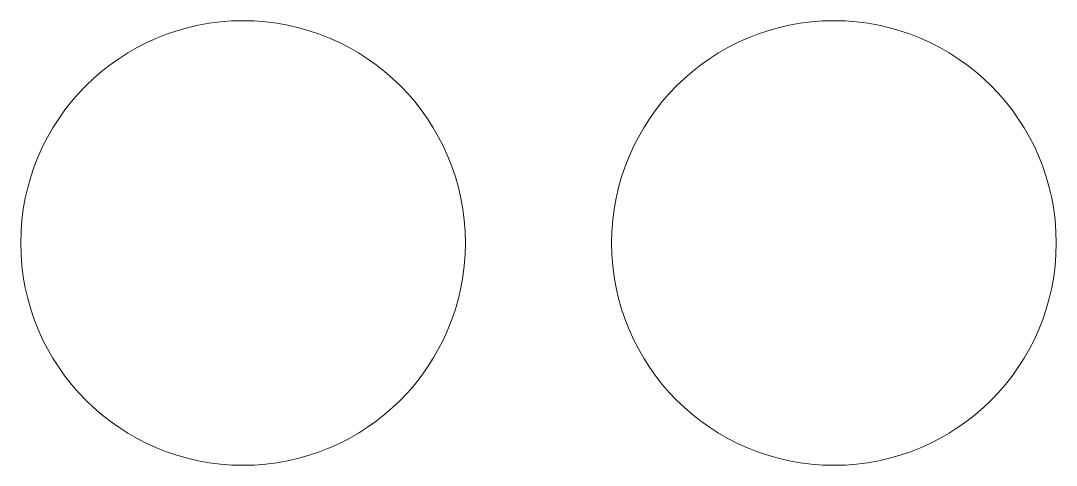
# Model space of a CAD drawing. Header units: millimetres. Extents: x -2444 to 3336, y -980 to 1690.
# Drawn here: x 35.7 to 172.3, y -456.8 to -398.1 of the extents above; entities that cross this region are included whole.
import ezdxf

# ---------------------------------------------------------------- set-up
doc = ezdxf.new("R2010")
doc.units = ezdxf.units.MM
doc.header["$MEASUREMENT"] = 0
doc.layers.add('Camada 1', color=7, linetype='Continuous')

msp = doc.modelspace()

# ---------------------------------------------------------------- linework, layer by layer
at = {"layer": 'Camada 1', "color": 250, "lineweight": 9}
for points in [[(35.701, -427.4354), (35.701, -443.6321), (48.8311, -456.7622), (65.0279, -456.7622), (65.0279, -456.7622), (81.2248, -456.7623), (94.3549, -443.6322), (94.3549, -427.4354), (94.3549, -427.4354), (94.355, -411.2386), (81.2249, -398.1085), (65.0281, -398.1085), (65.0281, -398.1085), (48.8312, -398.1084), (35.701, -411.2385), (35.701, -427.4354)], [(35.701, -427.4354), (35.701, -443.6321), (48.8311, -456.7622), (65.0279, -456.7622), (65.0279, -456.7622), (81.2248, -456.7623), (94.3549, -443.6322), (94.355, -427.4354), (94.355, -427.4354), (94.355, -411.2386), (81.2249, -398.1085), (65.0281, -398.1085), (65.0281, -398.1085), (48.8312, -398.1084), (35.701, -411.2385), (35.701, -427.4354)], [(35.701, -427.4354), (35.701, -443.6321), (48.8311, -456.7622), (65.0279, -456.7622), (65.0279, -456.7622), (81.2248, -456.7623), (94.3549, -443.6322), (94.355, -427.4354), (94.355, -427.4354), (94.355, -411.2386), (81.2249, -398.1085), (65.0281, -398.1085), (65.0281, -398.1085), (48.8312, -398.1084), (35.701, -411.2385), (35.701, -427.4354)], [(35.701, -427.4354), (35.701, -443.6321), (48.8311, -456.7622), (65.0279, -456.7622), (65.0279, -456.7622), (81.2248, -456.7623), (94.3549, -443.6322), (94.355, -427.4354), (94.355, -427.4354), (94.355, -411.2386), (81.2249, -398.1085), (65.0281, -398.1085), (65.0281, -398.1085), (48.8312, -398.1084), (35.701, -411.2385), (35.701, -427.4354)], [(35.701, -427.4354), (35.701, -443.6321), (48.8311, -456.7622), (65.0279, -456.7622), (65.0279, -456.7622), (81.2248, -456.7623), (94.3549, -443.6322), (94.355, -427.4354), (94.355, -427.4354), (94.355, -411.2386), (81.2249, -398.1085), (65.0281, -398.1085), (65.0281, -398.1085), (48.8312, -398.1084), (35.701, -411.2385), (35.701, -427.4354)], [(35.701, -427.4354), (35.701, -443.6321), (48.8311, -456.7622), (65.0279, -456.7622), (65.0279, -456.7622), (81.2248, -456.7623), (94.3549, -443.6322), (94.355, -427.4354), (94.355, -427.4354), (94.355, -411.2386), (81.2249, -398.1085), (65.0281, -398.1085), (65.0281, -398.1085), (48.8312, -398.1084), (35.701, -411.2385), (35.701, -427.4354)], [(35.701, -427.4354), (35.701, -443.6321), (48.8311, -456.7622), (65.0279, -456.7622), (65.0279, -456.7622), (81.2248, -456.7623), (94.3549, -443.6322), (94.355, -427.4354), (94.355, -427.4354), (94.355, -411.2386), (81.2249, -398.1085), (65.0281, -398.1085), (65.0281, -398.1085), (48.8312, -398.1084), (35.701, -411.2385), (35.701, -427.4354)], [(35.701, -427.4354), (35.701, -443.6321), (48.8311, -456.7622), (65.0279, -456.7622), (65.0279, -456.7622), (81.2248, -456.7623), (94.3549, -443.6322), (94.355, -427.4354), (94.355, -427.4354), (94.355, -411.2386), (81.2249, -398.1085), (65.0281, -398.1085), (65.0281, -398.1085), (48.8312, -398.1084), (35.701, -411.2385), (35.701, -427.4354)], [(35.701, -427.4354), (35.701, -443.6321), (48.8311, -456.7622), (65.0279, -456.7622), (65.0279, -456.7622), (81.2248, -456.7623), (94.3549, -443.6322), (94.355, -427.4354), (94.355, -427.4354), (94.355, -411.2386), (81.2249, -398.1085), (65.0281, -398.1085), (65.0281, -398.1085), (48.8312, -398.1084), (35.701, -411.2385), (35.701, -427.4354)], [(35.701, -427.4354), (35.701, -443.6321), (48.8311, -456.7622), (65.0279, -456.7622), (65.0279, -456.7622), (81.2248, -456.7623), (94.3549, -443.6322), (94.355, -427.4354), (94.355, -427.4354), (94.355, -411.2386), (81.2249, -398.1085), (65.0281, -398.1085), (65.0281, -398.1085), (48.8312, -398.1084), (35.701, -411.2385), (35.701, -427.4354)], [(35.701, -427.4354), (35.701, -443.6321), (48.8311, -456.7622), (65.0279, -456.7622), (65.0279, -456.7622), (81.2248, -456.7623), (94.3549, -443.6322), (94.355, -427.4354), (94.355, -427.4354), (94.355, -411.2386), (81.2249, -398.1085), (65.0281, -398.1085), (65.0281, -398.1085), (48.8312, -398.1084), (35.701, -411.2385), (35.701, -427.4354)], [(35.701, -427.4354), (35.701, -443.6321), (48.8311, -456.7622), (65.0279, -456.7622), (65.0279, -456.7622), (81.2248, -456.7623), (94.3549, -443.6322), (94.355, -427.4354), (94.355, -427.4354), (94.355, -411.2386), (81.2249, -398.1085), (65.0281, -398.1085), (65.0281, -398.1085), (48.8312, -398.1084), (35.701, -411.2385), (35.701, -427.4354)], [(35.701, -427.4354), (35.701, -443.6321), (48.8311, -456.7622), (65.0279, -456.7622), (65.0279, -456.7622), (81.2248, -456.7623), (94.3549, -443.6322), (94.355, -427.4354), (94.355, -427.4354), (94.355, -411.2386), (81.2249, -398.1085), (65.0281, -398.1085), (65.0281, -398.1085), (48.8312, -398.1084), (35.701, -411.2385), (35.701, -427.4354)], [(35.701, -427.4354), (35.701, -443.6321), (48.8311, -456.7622), (65.0279, -456.7622), (65.0279, -456.7622), (81.2248, -456.7623), (94.3549, -443.6322), (94.355, -427.4354), (94.355, -427.4354), (94.355, -411.2386), (81.2249, -398.1085), (65.0281, -398.1085), (65.0281, -398.1085), (48.8312, -398.1084), (35.701, -411.2385), (35.701, -427.4354)], [(35.701, -427.4354), (35.701, -443.6321), (48.8311, -456.7622), (65.0279, -456.7622), (65.0279, -456.7622), (81.2248, -456.7623), (94.3549, -443.6322), (94.355, -427.4354), (94.355, -427.4354), (94.355, -411.2386), (81.2249, -398.1085), (65.0281, -398.1085), (65.0281, -398.1085), (48.8312, -398.1084), (35.701, -411.2385), (35.701, -427.4354)], [(35.701, -427.4354), (35.701, -443.6321), (48.8311, -456.7622), (65.0279, -456.7622), (65.0279, -456.7622), (81.2248, -456.7623), (94.3549, -443.6322), (94.355, -427.4354), (94.355, -427.4354), (94.355, -411.2386), (81.2249, -398.1085), (65.0281, -398.1085), (65.0281, -398.1085), (48.8312, -398.1084), (35.701, -411.2385), (35.701, -427.4354)], [(35.701, -427.4354), (35.701, -443.6321), (48.8311, -456.7622), (65.0279, -456.7622), (65.0279, -456.7622), (81.2248, -456.7623), (94.3549, -443.6322), (94.355, -427.4354), (94.355, -427.4354), (94.355, -411.2386), (81.2249, -398.1085), (65.0281, -398.1085), (65.0281, -398.1085), (48.8312, -398.1084), (35.701, -411.2385), (35.701, -427.4354)], [(35.701, -427.4354), (35.701, -443.6321), (48.8311, -456.7622), (65.0279, -456.7622), (65.0279, -456.7622), (81.2248, -456.7623), (94.3549, -443.6322), (94.355, -427.4354), (94.355, -427.4354), (94.355, -411.2386), (81.2249, -398.1085), (65.0281, -398.1085), (65.0281, -398.1085), (48.8312, -398.1084), (35.701, -411.2385), (35.701, -427.4354)], [(35.701, -427.4354), (35.701, -443.6321), (48.8311, -456.7622), (65.0279, -456.7622), (65.0279, -456.7622), (81.2248, -456.7623), (94.3549, -443.6322), (94.355, -427.4354), (94.355, -427.4354), (94.355, -411.2386), (81.2249, -398.1085), (65.0281, -398.1085), (65.0281, -398.1085), (48.8312, -398.1084), (35.701, -411.2385), (35.701, -427.4354)], [(35.701, -427.4354), (35.701, -443.6321), (48.8311, -456.7622), (65.0279, -456.7622), (65.0279, -456.7622), (81.2248, -456.7623), (94.3549, -443.6322), (94.355, -427.4354), (94.355, -427.4354), (94.355, -411.2386), (81.2249, -398.1085), (65.0281, -398.1085), (65.0281, -398.1085), (48.8312, -398.1084), (35.701, -411.2385), (35.701, -427.4354)], [(35.701, -427.4354), (35.701, -443.6321), (48.8311, -456.7622), (65.0279, -456.7622), (65.0279, -456.7622), (81.2248, -456.7623), (94.3549, -443.6322), (94.355, -427.4354), (94.355, -427.4354), (94.355, -411.2386), (81.2249, -398.1085), (65.0281, -398.1085), (65.0281, -398.1085), (48.8312, -398.1084), (35.701, -411.2385), (35.701, -427.4354)], [(113.6168, -427.4355), (113.6168, -443.6322), (126.7469, -456.7623), (142.9437, -456.7623), (142.9437, -456.7623), (159.1406, -456.7624), (172.2707, -443.6323), (172.2707, -427.4355), (172.2707, -427.4355), (172.2708, -411.2387), (159.1407, -398.1086), (142.9439, -398.1086), (142.9439, -398.1086), (126.747, -398.1085), (113.6168, -411.2386), (113.6168, -427.4355)], [(113.6168, -427.4355), (113.6168, -443.6322), (126.7469, -456.7623), (142.9437, -456.7623), (142.9437, -456.7623), (159.1406, -456.7624), (172.2707, -443.6323), (172.2708, -427.4355), (172.2708, -427.4355), (172.2708, -411.2387), (159.1407, -398.1086), (142.9439, -398.1086), (142.9439, -398.1086), (126.747, -398.1085), (113.6168, -411.2386), (113.6168, -427.4355)], [(113.6168, -427.4355), (113.6168, -443.6322), (126.7469, -456.7623), (142.9437, -456.7623), (142.9437, -456.7623), (159.1406, -456.7624), (172.2707, -443.6323), (172.2708, -427.4355), (172.2708, -427.4355), (172.2708, -411.2387), (159.1407, -398.1086), (142.9439, -398.1086), (142.9439, -398.1086), (126.747, -398.1085), (113.6168, -411.2386), (113.6168, -427.4355)], [(113.6168, -427.4355), (113.6168, -443.6322), (126.7469, -456.7623), (142.9437, -456.7623), (142.9437, -456.7623), (159.1406, -456.7624), (172.2707, -443.6323), (172.2708, -427.4355), (172.2708, -427.4355), (172.2708, -411.2387), (159.1407, -398.1086), (142.9439, -398.1086), (142.9439, -398.1086), (126.747, -398.1085), (113.6168, -411.2386), (113.6168, -427.4355)], [(113.6168, -427.4355), (113.6168, -443.6322), (126.7469, -456.7623), (142.9437, -456.7623), (142.9437, -456.7623), (159.1406, -456.7624), (172.2707, -443.6323), (172.2708, -427.4355), (172.2708, -427.4355), (172.2708, -411.2387), (159.1407, -398.1086), (142.9439, -398.1086), (142.9439, -398.1086), (126.747, -398.1085), (113.6168, -411.2386), (113.6168, -427.4355)], [(113.6168, -427.4355), (113.6168, -443.6322), (126.7469, -456.7623), (142.9437, -456.7623), (142.9437, -456.7623), (159.1406, -456.7624), (172.2707, -443.6323), (172.2708, -427.4355), (172.2708, -427.4355), (172.2708, -411.2387), (159.1407, -398.1086), (142.9439, -398.1086), (142.9439, -398.1086), (126.747, -398.1085), (113.6168, -411.2386), (113.6168, -427.4355)], [(113.6168, -427.4355), (113.6168, -443.6322), (126.7469, -456.7623), (142.9437, -456.7623), (142.9437, -456.7623), (159.1406, -456.7624), (172.2707, -443.6323), (172.2708, -427.4355), (172.2708, -427.4355), (172.2708, -411.2387), (159.1407, -398.1086), (142.9439, -398.1086), (142.9439, -398.1086), (126.747, -398.1085), (113.6168, -411.2386), (113.6168, -427.4355)], [(113.6168, -427.4355), (113.6168, -443.6322), (126.7469, -456.7623), (142.9437, -456.7623), (142.9437, -456.7623), (159.1406, -456.7624), (172.2707, -443.6323), (172.2708, -427.4355), (172.2708, -427.4355), (172.2708, -411.2387), (159.1407, -398.1086), (142.9439, -398.1086), (142.9439, -398.1086), (126.747, -398.1085), (113.6168, -411.2386), (113.6168, -427.4355)], [(113.6168, -427.4355), (113.6168, -443.6322), (126.7469, -456.7623), (142.9437, -456.7623), (142.9437, -456.7623), (159.1406, -456.7624), (172.2707, -443.6323), (172.2708, -427.4355), (172.2708, -427.4355), (172.2708, -411.2387), (159.1407, -398.1086), (142.9439, -398.1086), (142.9439, -398.1086), (126.747, -398.1085), (113.6168, -411.2386), (113.6168, -427.4355)], [(113.6168, -427.4355), (113.6168, -443.6322), (126.7469, -456.7623), (142.9437, -456.7623), (142.9437, -456.7623), (159.1406, -456.7624), (172.2707, -443.6323), (172.2708, -427.4355), (172.2708, -427.4355), (172.2708, -411.2387), (159.1407, -398.1086), (142.9439, -398.1086), (142.9439, -398.1086), (126.747, -398.1085), (113.6168, -411.2386), (113.6168, -427.4355)], [(113.6168, -427.4355), (113.6168, -443.6322), (126.7469, -456.7623), (142.9437, -456.7623), (142.9437, -456.7623), (159.1406, -456.7624), (172.2707, -443.6323), (172.2708, -427.4355), (172.2708, -427.4355), (172.2708, -411.2387), (159.1407, -398.1086), (142.9439, -398.1086), (142.9439, -398.1086), (126.747, -398.1085), (113.6168, -411.2386), (113.6168, -427.4355)], [(113.6168, -427.4355), (113.6168, -443.6322), (126.7469, -456.7623), (142.9437, -456.7623), (142.9437, -456.7623), (159.1406, -456.7624), (172.2707, -443.6323), (172.2708, -427.4355), (172.2708, -427.4355), (172.2708, -411.2387), (159.1407, -398.1086), (142.9439, -398.1086), (142.9439, -398.1086), (126.747, -398.1085), (113.6168, -411.2386), (113.6168, -427.4355)], [(113.6168, -427.4355), (113.6168, -443.6322), (126.7469, -456.7623), (142.9437, -456.7623), (142.9437, -456.7623), (159.1406, -456.7624), (172.2707, -443.6323), (172.2708, -427.4355), (172.2708, -427.4355), (172.2708, -411.2387), (159.1407, -398.1086), (142.9439, -398.1086), (142.9439, -398.1086), (126.747, -398.1085), (113.6168, -411.2386), (113.6168, -427.4355)], [(113.6168, -427.4355), (113.6168, -443.6322), (126.7469, -456.7623), (142.9437, -456.7623), (142.9437, -456.7623), (159.1406, -456.7624), (172.2707, -443.6323), (172.2708, -427.4355), (172.2708, -427.4355), (172.2708, -411.2387), (159.1407, -398.1086), (142.9439, -398.1086), (142.9439, -398.1086), (126.747, -398.1085), (113.6168, -411.2386), (113.6168, -427.4355)], [(113.6168, -427.4355), (113.6168, -443.6322), (126.7469, -456.7623), (142.9437, -456.7623), (142.9437, -456.7623), (159.1406, -456.7624), (172.2707, -443.6323), (172.2708, -427.4355), (172.2708, -427.4355), (172.2708, -411.2387), (159.1407, -398.1086), (142.9439, -398.1086), (142.9439, -398.1086), (126.747, -398.1085), (113.6168, -411.2386), (113.6168, -427.4355)], [(113.6168, -427.4355), (113.6168, -443.6322), (126.7469, -456.7623), (142.9437, -456.7623), (142.9437, -456.7623), (159.1406, -456.7624), (172.2707, -443.6323), (172.2708, -427.4355), (172.2708, -427.4355), (172.2708, -411.2387), (159.1407, -398.1086), (142.9439, -398.1086), (142.9439, -398.1086), (126.747, -398.1085), (113.6168, -411.2386), (113.6168, -427.4355)], [(113.6168, -427.4355), (113.6168, -443.6322), (126.7469, -456.7623), (142.9437, -456.7623), (142.9437, -456.7623), (159.1406, -456.7624), (172.2707, -443.6323), (172.2708, -427.4355), (172.2708, -427.4355), (172.2708, -411.2387), (159.1407, -398.1086), (142.9439, -398.1086), (142.9439, -398.1086), (126.747, -398.1085), (113.6168, -411.2386), (113.6168, -427.4355)], [(113.6168, -427.4355), (113.6168, -443.6322), (126.7469, -456.7623), (142.9437, -456.7623), (142.9437, -456.7623), (159.1406, -456.7624), (172.2707, -443.6323), (172.2708, -427.4355), (172.2708, -427.4355), (172.2708, -411.2387), (159.1407, -398.1086), (142.9439, -398.1086), (142.9439, -398.1086), (126.747, -398.1085), (113.6168, -411.2386), (113.6168, -427.4355)], [(113.6168, -427.4355), (113.6168, -443.6322), (126.7469, -456.7623), (142.9437, -456.7623), (142.9437, -456.7623), (159.1406, -456.7624), (172.2707, -443.6323), (172.2708, -427.4355), (172.2708, -427.4355), (172.2708, -411.2387), (159.1407, -398.1086), (142.9439, -398.1086), (142.9439, -398.1086), (126.747, -398.1085), (113.6168, -411.2386), (113.6168, -427.4355)], [(113.6168, -427.4355), (113.6168, -443.6322), (126.7469, -456.7623), (142.9437, -456.7623), (142.9437, -456.7623), (159.1406, -456.7624), (172.2707, -443.6323), (172.2708, -427.4355), (172.2708, -427.4355), (172.2708, -411.2387), (159.1407, -398.1086), (142.9439, -398.1086), (142.9439, -398.1086), (126.747, -398.1085), (113.6168, -411.2386), (113.6168, -427.4355)], [(113.6168, -427.4355), (113.6168, -443.6322), (126.7469, -456.7623), (142.9437, -456.7623), (142.9437, -456.7623), (159.1406, -456.7624), (172.2707, -443.6323), (172.2708, -427.4355), (172.2708, -427.4355), (172.2708, -411.2387), (159.1407, -398.1086), (142.9439, -398.1086), (142.9439, -398.1086), (126.747, -398.1085), (113.6168, -411.2386), (113.6168, -427.4355)]]:
    msp.add_open_spline(points, degree=3, knots=[0, 0, 0, 0, 0.2, 0.2, 0.2, 0.2, 0.4, 0.4, 0.4, 0.4, 0.6, 0.6, 0.6, 0.6, 1, 1, 1, 1], dxfattribs=at)
for points in [[(65.0281, -398.1085), (65.0281, -398.1085), (65.0281, -398.1085), (65.0281, -398.1085)], [(142.9439, -398.1086), (142.9439, -398.1086), (142.9439, -398.1086), (142.9439, -398.1086)], [(35.701, -427.4354), (35.701, -427.4354), (35.701, -427.4354), (35.701, -427.4354)], [(35.701, -427.4354), (35.701, -427.4354), (35.701, -427.4354), (35.701, -427.4354)], [(94.3549, -427.4354), (94.3549, -427.4354), (94.355, -427.4354), (94.355, -427.4354)], [(113.6168, -427.4355), (113.6168, -427.4355), (113.6168, -427.4355), (113.6168, -427.4355)], [(113.6168, -427.4355), (113.6168, -427.4355), (113.6168, -427.4355), (113.6168, -427.4355)], [(172.2707, -427.4355), (172.2707, -427.4355), (172.2708, -427.4355), (172.2708, -427.4355)], [(65.0279, -456.7622), (65.0279, -456.7622), (65.0279, -456.7622), (65.0279, -456.7622)], [(142.9437, -456.7623), (142.9437, -456.7623), (142.9437, -456.7623), (142.9437, -456.7623)]]:
    msp.add_open_spline(points, degree=3, dxfattribs=at)

doc.saveas('drawing.dxf')
